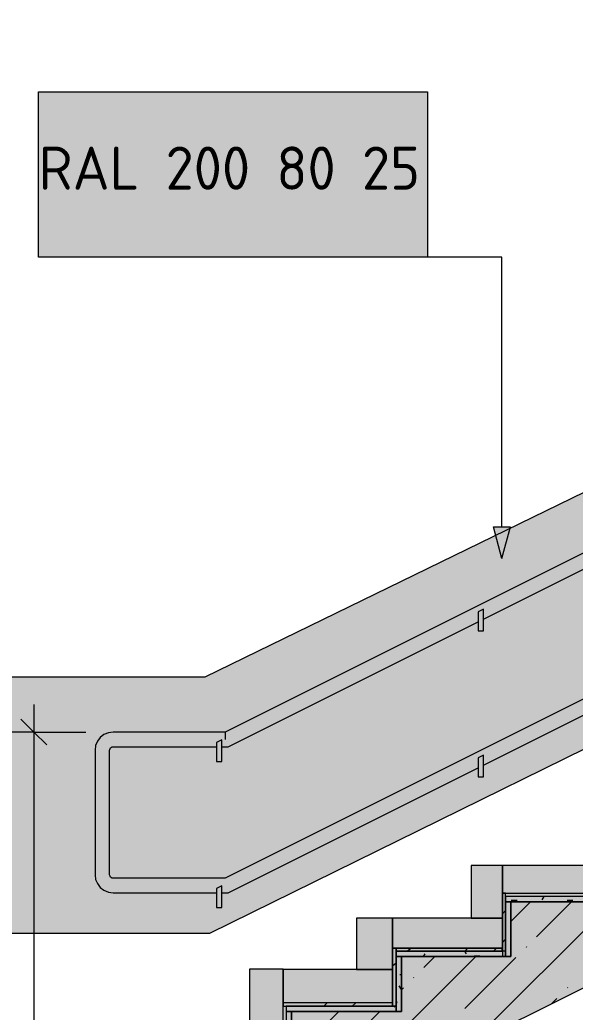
# Model space of a CAD drawing. Header units: millimetres. Extents: x 0 to 1189, y 0 to 841.
# Drawn here: x 862.72 to 888.78, y 42.72 to 89.32 of the extents above; entities that cross this region are included whole.
import ezdxf

# ---------------------------------------------------------------- set-up
doc = ezdxf.new("R2010")
doc.units = ezdxf.units.MM

msp = doc.modelspace()

# ---------------------------------------------------------------- hatches: boundary and pattern name
at = {"true_color": 0x71cebe}
h = msp.add_hatch(color=123, dxfattribs=at)
h.paths.add_polyline_path([(842.195287, 46.435842), (842.195287, 58.45386), (871.405331, 58.47186), (934.637428, 89.297907), (934.673428, 89.316907), (957.003462, 89.316907), (957.003462, 77.316889), (934.328427, 77.316889), (933.202426, 76.753888), (902.273378, 61.530865), (871.641332, 46.453842)])
h.paths.add_polyline_path([(866.249323, 55.076855), (866.249323, 49.176846), (866.267323, 49.176846), (866.267323, 48.958845), (866.286323, 48.958845), (866.286323, 48.922845), (866.304324, 48.922845), (866.304324, 48.886845), (866.322324, 48.886845), (866.322324, 48.850845), (866.340324, 48.850845), (866.340324, 48.813845), (866.358324, 48.813845), (866.358324, 48.759845), (866.376324, 48.759845), (866.413324, 48.722845), (866.413324, 48.686845), (866.431324, 48.686845), (866.449324, 48.668845), (866.449324, 48.632845), (866.467324, 48.632845), (866.485324, 48.614845), (866.485324, 48.577845), (866.522324, 48.577845), (866.767324, 48.426845), (867.048325, 48.359845), (871.950332, 48.341845), (871.950332, 47.633843), (872.204333, 47.633843), (872.204333, 48.323845), (872.494333, 48.341845), (884.186351, 54.187853), (884.222351, 54.187853), (884.222351, 53.769853), (884.476351, 53.769853), (884.476351, 54.332854), (896.45837, 60.323863), (896.49437, 60.323863), (896.49437, 59.906862), (896.76737, 59.906862), (896.76737, 60.468863), (909.51139, 66.840873), (909.54739, 66.840873), (909.54739, 66.423872), (909.80139, 66.423872), (909.80139, 66.986873), (921.420408, 72.795882), (921.438408, 72.795882), (921.438408, 72.378881), (921.693408, 72.378881), (921.693408, 72.940882), (921.747408, 72.958882), (933.329426, 78.750891), (933.366426, 78.750891), (933.366426, 78.16989), (933.620426, 78.16989), (933.620426, 78.895891), (934.237427, 79.204892), (937.432432, 79.222892), (937.941433, 79.419892), (938.267433, 79.857893), (938.286433, 86.120902), (938.267433, 86.120902), (938.267433, 86.175902), (938.249433, 86.175902), (938.249433, 86.211902), (938.231433, 86.211902), (938.231433, 86.247902), (938.213433, 86.247902), (938.213433, 86.284903), (938.195433, 86.284903), (938.195433, 86.320903), (938.177433, 86.320903), (938.177433, 86.356903), (938.122433, 86.411903), (938.104433, 86.411903), (938.104433, 86.447903), (937.650433, 86.738903), (937.469432, 86.756903), (934.074427, 86.756903), (872.349333, 55.893856), (866.994325, 55.875856), (866.616324, 55.753856), (866.345324, 55.462855)])
at = {"true_color": 0xeeefee}
h = msp.add_hatch(color=7, dxfattribs=at)
h.paths.add_polyline_path([(866.249323, 49.176846), (866.249323, 55.040855), (866.249323, 55.127855), (866.358324, 55.486855), (866.619324, 55.756856), (866.975325, 55.875856), (872.349333, 55.893856), (934.074427, 86.756903), (937.541432, 86.756903), (937.650433, 86.738903), (938.104433, 86.447903), (938.104433, 86.411903), (938.122433, 86.411903), (938.177433, 86.356903), (938.177433, 86.320903), (938.195433, 86.320903), (938.195433, 86.284903), (938.213433, 86.284903), (938.213433, 86.247902), (938.231433, 86.247902), (938.231433, 86.211902), (938.249433, 86.211902), (938.249433, 86.175902), (938.267433, 86.175902), (938.267433, 86.120902), (938.286433, 86.120902), (938.267433, 79.857893), (937.957433, 79.428892), (937.469432, 79.222892), (934.237427, 79.204892), (933.620426, 78.895891), (933.620426, 79.204892), (933.366426, 79.204892), (933.366426, 78.750891), (933.329426, 78.750891), (921.747408, 72.958882), (921.693408, 72.940882), (921.693408, 73.394883), (921.656408, 73.394883), (921.438408, 73.285883), (921.420408, 72.795882), (909.80139, 66.986873), (909.80139, 67.458874), (909.76539, 67.458874), (909.54739, 67.349874), (909.54739, 66.840873), (909.51139, 66.840873), (896.76737, 60.468863), (896.76737, 60.940864), (896.74837, 60.940864), (896.49437, 60.813864), (896.49437, 60.323863), (896.45837, 60.323863), (884.476351, 54.332854), (884.476351, 54.786854), (884.440351, 54.786854), (884.222351, 54.677854), (884.222351, 54.187853), (884.186351, 54.187853), (872.494333, 48.341845), (872.204333, 48.323845), (872.204333, 48.650845), (872.168332, 48.650845), (871.950332, 48.541845), (871.950332, 48.323845), (867.103325, 48.341845), (866.794324, 48.415845), (866.522324, 48.577845), (866.485324, 48.577845), (866.485324, 48.614845), (866.467324, 48.632845), (866.449324, 48.632845), (866.449324, 48.668845), (866.431324, 48.686845), (866.413324, 48.686845), (866.413324, 48.722845), (866.376324, 48.759845), (866.358324, 48.759845), (866.358324, 48.813845), (866.340324, 48.813845), (866.340324, 48.850845), (866.322324, 48.850845), (866.322324, 48.886845), (866.304324, 48.886845), (866.304324, 48.922845), (866.286323, 48.922845), (866.286323, 48.958845), (866.267323, 48.958845), (866.267323, 49.176846)])
h.paths.add_polyline_path([(866.939324, 49.176846), (866.939324, 49.140846), (866.957325, 49.140846), (866.957325, 49.104846), (866.975325, 49.104846), (866.975325, 49.067846), (866.994325, 49.067846), (867.012325, 49.049846), (867.048325, 49.031846), (872.349333, 49.013846), (872.349333, 49.031846), (934.074427, 79.893893), (937.469432, 79.912893), (937.523432, 79.930893), (937.559432, 79.966893), (937.578432, 80.002893), (937.596432, 85.975902), (937.578432, 85.975902), (937.578432, 86.011902), (937.523432, 86.066902), (934.237427, 86.066902), (933.620426, 85.757902), (933.620426, 86.066902), (933.366426, 86.066902), (933.366426, 85.612901), (933.329426, 85.612901), (921.747408, 79.821893), (921.693408, 79.803893), (921.693408, 80.257893), (921.656408, 80.257893), (921.438408, 80.148893), (921.420408, 79.657892), (909.80139, 73.848884), (909.80139, 74.320884), (909.76539, 74.320884), (909.54739, 74.211884), (909.54739, 73.703883), (909.51139, 73.703883), (896.76737, 67.331874), (896.76737, 67.803874), (896.74837, 67.803874), (896.49437, 67.676874), (896.49437, 67.185873), (896.45837, 67.185873), (884.476351, 61.194864), (884.476351, 61.648865), (884.440351, 61.648865), (884.222351, 61.539865), (884.222351, 61.049864), (884.186351, 61.049864), (872.494333, 55.204855), (872.204333, 55.185855), (872.204333, 55.512856), (872.168332, 55.512856), (871.950332, 55.403855), (871.950332, 55.185855), (867.012325, 55.185855), (866.975325, 55.149855), (866.939324, 55.076855), (866.921324, 49.194846)])
at = {"true_color": 0xffffff}
h = msp.add_hatch(color=7, dxfattribs=at)
h.dxf.hatch_style = 2
h.paths.add_polyline_path([(863.596319, 85.930902), (881.847347, 85.930902), (881.847347, 78.16689), (863.596319, 78.16689)])
h = msp.add_hatch(color=7)
h.paths.add_polyline_path([(864.808804, 84.535387), (864.808804, 85.342366), (864.779314, 85.499049), (864.690293, 85.630101), (864.561653, 85.716504), (864.405315, 85.745856), (864.248839, 85.716504), (864.11758, 85.630101), (864.030144, 85.499049), (864.001825, 85.342366), (864.001825, 84.535387), (864.030144, 84.379049), (864.11758, 84.250409), (864.248839, 84.161388), (864.405315, 84.131898), (864.561653, 84.161388), (864.690293, 84.250409), (864.779314, 84.379049)])
h.paths.add_polyline_path([(865.009447, 84.535387), (864.998293, 84.414731), (864.964867, 84.302706), (864.90922, 84.199671), (864.831404, 84.105991), (864.739635, 84.028691), (864.637583, 83.974181), (864.525919, 83.941892), (864.405315, 83.931255), (864.283582, 83.941892), (864.171875, 83.974181), (864.069676, 84.028691), (863.976469, 84.105991), (863.898739, 84.199671), (863.843282, 84.302706), (863.810045, 84.414731), (863.798978, 84.535387), (863.798978, 85.342366), (863.810045, 85.464099), (863.843282, 85.575806), (863.898739, 85.678005), (863.976469, 85.771212), (864.069676, 85.849028), (864.171875, 85.904675), (864.283582, 85.938101), (864.405315, 85.949254), (864.525971, 85.938144), (864.637997, 85.905019), (864.741031, 85.850191), (864.834711, 85.773968), (864.910616, 85.68033), (864.965281, 85.577184), (864.998345, 85.46453), (865.009447, 85.342366)])
h = msp.add_hatch(color=7)
h.dxf.hatch_style = 2
h.paths.add_polyline_path([(866.828603, 85.040301), (866.828603, 85.84728), (866.85389, 85.923692), (866.930027, 85.949254), (867.635582, 85.949254), (867.711719, 85.923692), (867.737006, 85.84728), (867.711719, 85.77135), (867.635582, 85.745856), (867.03145, 85.745856), (867.03145, 85.141724), (867.333516, 85.141724), (867.433949, 85.132689), (867.527199, 85.105413), (867.612491, 85.059636), (867.68905, 84.995101), (867.754016, 84.915786), (867.80074, 84.829805), (867.828964, 84.7369), (867.838429, 84.636811), (867.838429, 84.436169), (867.828964, 84.33453), (867.80074, 84.241107), (867.754016, 84.155643), (867.68905, 84.077879), (867.611329, 84.013343), (867.526166, 83.967567), (867.433562, 83.94029), (867.333516, 83.931255), (866.930027, 83.931255), (866.85389, 83.955164), (866.828603, 84.029923), (866.85389, 84.106335), (866.930027, 84.131898), (867.333516, 84.131898), (867.450443, 84.154704), (867.547939, 84.221746), (867.614085, 84.318622), (867.635582, 84.436169), (867.635582, 84.636811), (867.614085, 84.753737), (867.547939, 84.851234), (867.450443, 84.917379), (867.333516, 84.938877), (866.930027, 84.938877), (866.85389, 84.964164)])
at = {"true_color": 0x71cebe}
h = msp.add_hatch(color=123, dxfattribs=at)
h.dxf.hatch_style = 2
h.paths.add_polyline_path([(934.237427, 86.066902), (937.523432, 86.066902), (937.578432, 86.011902), (937.578432, 85.975902), (937.596432, 85.975902), (937.578432, 80.002893), (937.559432, 79.966893), (937.523432, 79.930893), (937.469432, 79.912893), (934.074427, 79.893893), (872.349333, 49.031846), (872.349333, 49.013846), (867.048325, 49.031846), (867.012325, 49.049846), (866.994325, 49.067846), (866.975325, 49.067846), (866.975325, 49.104846), (866.957325, 49.104846), (866.957325, 49.140846), (866.939324, 49.140846), (866.939324, 55.022855), (866.921324, 55.040855), (866.975325, 55.149855), (867.012325, 55.185855), (871.950332, 55.185855), (871.950332, 54.496854), (872.204333, 54.496854), (872.204333, 55.185855), (872.494333, 55.204855), (884.186351, 61.049864), (884.222351, 61.049864), (884.222351, 60.632863), (884.476351, 60.632863), (884.476351, 61.194864), (896.45837, 67.185873), (896.49437, 67.185873), (896.49437, 66.768873), (896.76737, 66.768873), (896.76737, 67.331874), (909.51139, 73.703883), (909.54739, 73.703883), (909.54739, 73.285883), (909.80139, 73.285883), (909.80139, 73.848884), (921.420408, 79.657892), (921.438408, 79.657892), (921.438408, 79.222892), (921.693408, 79.222892), (921.693408, 79.803893), (921.747408, 79.821893), (933.329426, 85.612901), (933.366426, 85.612901), (933.366426, 85.031901), (933.620426, 85.031901), (933.620426, 85.757902), (934.201427, 86.048902)])
h = msp.add_hatch(color=7)
h.dxf.hatch_style = 2
h.paths.add_polyline_path([(866.322429, 84.433412), (865.51545, 84.433412), (865.439313, 84.458975), (865.414026, 84.535387), (865.439313, 84.611524), (865.51545, 84.636811), (866.322429, 84.636811), (866.398565, 84.611524), (866.423852, 84.535387), (866.398565, 84.458975)])
h = msp.add_hatch(color=7)
h.paths.add_polyline_path([(864.001825, 80.068438), (864.124333, 80.142163), (864.236092, 80.167105), (864.297277, 80.185433), (864.351847, 80.237661), (864.39243, 80.304082), (864.405315, 80.370504), (864.390501, 80.448639), (864.346335, 80.514371), (864.280602, 80.557159), (864.202468, 80.570595), (864.123919, 80.556125), (864.0586, 80.514371), (864.016363, 80.448639), (864.001825, 80.370504)])
h.paths.add_polyline_path([(864.504534, 80.127418), (864.629522, 80.051419), (864.727224, 79.941107), (864.788065, 79.808402), (864.808804, 79.664948), (864.808804, 79.258151), (864.799339, 79.157718), (864.771115, 79.064468), (864.724391, 78.979176), (864.659425, 78.902617), (864.582866, 78.838082), (864.497574, 78.792306), (864.404324, 78.765029), (864.303891, 78.755994), (864.202252, 78.765029), (864.10883, 78.792306), (864.023366, 78.838082), (863.945601, 78.902617), (863.881066, 78.980339), (863.835289, 79.065502), (863.808013, 79.158106), (863.798978, 79.258151), (863.798978, 80.370504), (863.828468, 80.52698), (863.917489, 80.658238), (864.047163, 80.744641), (864.202468, 80.773993), (864.358944, 80.744297), (864.490202, 80.655482), (864.576605, 80.526635), (864.605957, 80.370504), (864.580463, 80.233044)])
h.paths.add_polyline_path([(864.605957, 79.260907), (864.605957, 79.664948), (864.58446, 79.780428), (864.518314, 79.879371), (864.420818, 79.945034), (864.303891, 79.966463), (864.186965, 79.945034), (864.089468, 79.879371), (864.023323, 79.780428), (864.001825, 79.664948), (864.001825, 79.260907), (864.023323, 79.143361), (864.089468, 79.046485), (864.186965, 78.979443), (864.303891, 78.956637), (864.420818, 78.979443), (864.518314, 79.046485), (864.58446, 79.144394)])
h = msp.add_hatch(color=7)
h.dxf.hatch_style = 2
h.paths.add_polyline_path([(866.610325, 79.159484), (866.597165, 79.243544), (866.556306, 79.306107), (866.505525, 79.342625), (866.437795, 79.360126), (866.308259, 79.360126), (866.237704, 79.390994), (866.206284, 79.46155), (866.214552, 79.50234), (866.237704, 79.534861), (866.277529, 79.557737), (866.336371, 79.565729), (866.367239, 79.565729), (866.401414, 79.562973), (866.490642, 79.577856), (866.556306, 79.622505), (866.597165, 79.685412), (866.610325, 79.763616), (866.59682, 79.84175), (866.55355, 79.907483), (866.487817, 79.950478), (866.409683, 79.963707), (866.308259, 79.963707), (866.214484, 79.951167), (866.102105, 79.912995), (866.009638, 79.87503), (865.980837, 79.862283), (865.952794, 79.871241), (865.926818, 79.899215), (865.90477, 79.96977), (865.915277, 80.008838), (865.946662, 80.045838), (865.998717, 80.080771), (866.071237, 80.113637), (866.198016, 80.154014), (866.308259, 80.167105), (866.409683, 80.167105), (866.566366, 80.137753), (866.697417, 80.05135), (866.78382, 79.920299), (866.813172, 79.763616), (866.804654, 79.665258), (866.778928, 79.58199), (866.735735, 79.514019), (866.674817, 79.46155), (866.735735, 79.409081), (866.778928, 79.341109), (866.804654, 79.257841), (866.813172, 79.159484), (866.78382, 79.002801), (866.697417, 78.871749), (866.566366, 78.784313), (866.409683, 78.755994), (866.308259, 78.755994), (866.195536, 78.768741), (866.067929, 78.806706), (865.996159, 78.839615), (865.945215, 78.87485), (865.914838, 78.912669), (865.90477, 78.953329), (865.926818, 79.023885), (865.953139, 79.050825), (865.983593, 79.060816), (866.015702, 79.048069), (866.104861, 79.010104), (866.214828, 78.969521), (866.308259, 78.956637), (866.409683, 78.956637), (866.487817, 78.971244), (866.55355, 79.015617), (866.595787, 79.081349)])
h = msp.add_hatch(color=7)
h.paths.add_polyline_path([(867.21724, 79.258151), (867.21724, 79.662192), (867.226275, 79.763831), (867.253551, 79.857253), (867.299328, 79.942718), (867.363863, 80.020482), (867.441628, 80.085017), (867.527092, 80.130794), (867.620514, 80.158071), (867.722153, 80.167105), (867.917214, 80.131139), (868.080443, 80.023238), (868.144978, 79.945431), (868.190755, 79.859665), (868.218032, 79.765424), (868.227066, 79.662192), (868.227066, 79.258151), (868.217601, 79.158106), (868.189377, 79.065502), (868.142653, 78.980339), (868.077687, 78.902617), (868.001128, 78.838082), (867.915836, 78.792306), (867.822586, 78.765029), (867.722153, 78.755994), (867.620514, 78.765029), (867.527092, 78.792306), (867.441628, 78.838082), (867.363863, 78.902617), (867.299328, 78.980339), (867.253551, 79.065502), (867.226275, 79.158106)])
h.paths.add_polyline_path([(868.024219, 79.260907), (868.024219, 79.664948), (868.002722, 79.780428), (867.936576, 79.879371), (867.83908, 79.945034), (867.722153, 79.966463), (867.605227, 79.945034), (867.50773, 79.879371), (867.441585, 79.780428), (867.420087, 79.664948), (867.420087, 79.260907), (867.441585, 79.143361), (867.50773, 79.046485), (867.605227, 78.979443), (867.722153, 78.956637), (867.83908, 78.979443), (867.936576, 79.046485), (868.002722, 79.144394)])
h = msp.add_hatch(color=7)
h.dxf.hatch_style = 2
h.paths.add_polyline_path([(868.834205, 79.360126), (868.834205, 78.854662), (868.808918, 78.779903), (868.732781, 78.755994), (868.656645, 78.779903), (868.631358, 78.854662), (868.631358, 80.068438), (868.656645, 80.142163), (868.732781, 80.167105), (868.808918, 80.142163), (868.834205, 80.068438), (868.834205, 79.562973), (869.438337, 79.562973), (869.438337, 80.068438), (869.463624, 80.142163), (869.539761, 80.167105), (869.615897, 80.142163), (869.641184, 80.068438), (869.641184, 78.854662), (869.615897, 78.779903), (869.539761, 78.755994), (869.463624, 78.779903), (869.438337, 78.854662), (869.438337, 79.360126)])
h = msp.add_hatch(color=7)
h.paths.add_polyline_path([(870.550389, 79.966463), (870.433462, 79.945034), (870.335966, 79.879371), (870.26982, 79.781461), (870.248323, 79.664948), (870.248323, 79.562973), (870.852455, 79.562973), (870.852455, 79.664948), (870.830957, 79.781461), (870.764811, 79.879371), (870.667315, 79.945034)])
h.paths.add_polyline_path([(870.248323, 79.360126), (870.248323, 79.159484), (870.263206, 79.082383), (870.307854, 79.015617), (870.372829, 78.971244), (870.448965, 78.956637), (870.953878, 78.956637), (871.030015, 78.931074), (871.055302, 78.854662), (871.030015, 78.779903), (870.953878, 78.755994), (870.448965, 78.755994), (870.292627, 78.784313), (870.163987, 78.871749), (870.074966, 79.001767), (870.045476, 79.159484), (870.045476, 79.662192), (870.05451, 79.763831), (870.081787, 79.857253), (870.127564, 79.942718), (870.192099, 80.020482), (870.269863, 80.085017), (870.355327, 80.130794), (870.44875, 80.158071), (870.550389, 80.167105), (870.74545, 80.131139), (870.908679, 80.023238), (870.973214, 79.945474), (871.018991, 79.860009), (871.046267, 79.766587), (871.055302, 79.664948), (871.055302, 79.360126)])
h = msp.add_hatch(color=7)
h.dxf.hatch_style = 2
h.paths.add_polyline_path([(872.151737, 78.854662), (872.151737, 80.068438), (872.177024, 80.142163), (872.25316, 80.167105), (872.758073, 80.167105), (872.912345, 80.137753), (873.043052, 80.05135), (873.132073, 79.920299), (873.161563, 79.763616), (873.161563, 78.854662), (873.136276, 78.779903), (873.060139, 78.755994), (872.984003, 78.779903), (872.958716, 78.854662), (872.958716, 79.763616), (872.944177, 79.84175), (872.901941, 79.907483), (872.836622, 79.950478), (872.758073, 79.963707), (872.354584, 79.963707), (872.354584, 78.854662), (872.329297, 78.779903), (872.25316, 78.755994), (872.177024, 78.779903)])
h = msp.add_hatch(color=7)
h.paths.add_polyline_path([(873.565854, 79.258151), (873.565854, 79.662192), (873.574889, 79.763831), (873.602166, 79.857253), (873.647942, 79.942718), (873.712478, 80.020482), (873.790242, 80.085017), (873.875706, 80.130794), (873.969129, 80.158071), (874.070768, 80.167105), (874.265829, 80.131139), (874.429058, 80.023238), (874.493593, 79.945431), (874.539369, 79.859665), (874.566646, 79.765424), (874.575681, 79.662192), (874.575681, 79.258151), (874.566215, 79.158106), (874.537991, 79.065502), (874.491267, 78.980339), (874.426301, 78.902617), (874.349743, 78.838082), (874.264451, 78.792306), (874.171201, 78.765029), (874.070768, 78.755994), (873.969129, 78.765029), (873.875706, 78.792306), (873.790242, 78.838082), (873.712478, 78.902617), (873.647942, 78.980339), (873.602166, 79.065502), (873.574889, 79.158106)])
h.paths.add_polyline_path([(874.372834, 79.260907), (874.372834, 79.664948), (874.351336, 79.780428), (874.28519, 79.879371), (874.187694, 79.945034), (874.070768, 79.966463), (873.953841, 79.945034), (873.856345, 79.879371), (873.790199, 79.780428), (873.768702, 79.664948), (873.768702, 79.260907), (873.790199, 79.143361), (873.856345, 79.046485), (873.953841, 78.979443), (874.070768, 78.956637), (874.187694, 78.979443), (874.28519, 79.046485), (874.351336, 79.144394)])
h = msp.add_hatch(color=7)
h.paths.add_polyline_path([(874.979972, 80.068438), (875.005259, 80.142163), (875.081396, 80.167105), (875.586309, 80.167105), (875.742647, 80.137753), (875.871287, 80.05135), (875.960309, 79.920299), (875.989799, 79.763616), (875.989799, 79.159484), (875.960309, 79.002801), (875.871287, 78.871749), (875.742647, 78.784313), (875.586309, 78.755994), (875.182819, 78.755994), (875.182819, 78.247774), (875.157532, 78.174255), (875.081396, 78.149106), (875.005259, 78.174255), (874.979972, 78.247774)])
h.paths.add_polyline_path([(875.182819, 79.963707), (875.182819, 78.956637), (875.586309, 78.956637), (875.663479, 78.971244), (875.72742, 79.015617), (875.772069, 79.081349), (875.786951, 79.159484), (875.786951, 79.763616), (875.772413, 79.84175), (875.730176, 79.907483), (875.664857, 79.950478), (875.586309, 79.963707)])
h = msp.add_hatch(color=7)
h.dxf.hatch_style = 2
h.paths.add_polyline_path([(877.201069, 78.54984), (877.201069, 78.755994), (876.79758, 78.755994), (876.641241, 78.784313), (876.512601, 78.871749), (876.42358, 79.002801), (876.39409, 79.159484), (876.39409, 80.068438), (876.419377, 80.142163), (876.495514, 80.167105), (876.57165, 80.142163), (876.596937, 80.068438), (876.596937, 79.159484), (876.61182, 79.082383), (876.656468, 79.015617), (876.721443, 78.971244), (876.79758, 78.956637), (877.201069, 78.956637), (877.201069, 80.068438), (877.226356, 80.142163), (877.302493, 80.167105), (877.378629, 80.142163), (877.403916, 80.068438), (877.403916, 78.552596), (877.37484, 78.39612), (877.288712, 78.264861), (877.15959, 78.178458), (877.003183, 78.149106), (876.596937, 78.149106), (876.520801, 78.174669), (876.495514, 78.251081), (876.502473, 78.287392), (876.526382, 78.321637), (876.596937, 78.352505), (877.000427, 78.352505), (877.078975, 78.36594), (877.144294, 78.408729), (877.186531, 78.472049)])
h = msp.add_hatch(color=7)
h.dxf.hatch_style = 2
h.paths.add_polyline_path([(878.818034, 80.068438), (878.818034, 78.854662), (878.792747, 78.779903), (878.716611, 78.755994), (878.640474, 78.779903), (878.615187, 78.854662), (878.615187, 79.360126), (878.211697, 79.360126), (878.057426, 79.389272), (877.926719, 79.475881), (877.837698, 79.60521), (877.808208, 79.758104), (877.808208, 80.068438), (877.833495, 80.142163), (877.909631, 80.167105), (877.985768, 80.142163), (878.011055, 80.068438), (878.011055, 79.766372), (878.025938, 79.688237), (878.070586, 79.622505), (878.135561, 79.577856), (878.211697, 79.562973), (878.615187, 79.562973), (878.615187, 80.068438), (878.640474, 80.142163), (878.716611, 80.167105), (878.792747, 80.142163)])
h = msp.add_hatch(color=7)
h.dxf.hatch_style = 2
h.paths.add_polyline_path([(879.425173, 79.360126), (879.425173, 78.854662), (879.399886, 78.779903), (879.323749, 78.755994), (879.247613, 78.779903), (879.222326, 78.854662), (879.222326, 80.068438), (879.247613, 80.142163), (879.323749, 80.167105), (879.399886, 80.142163), (879.425173, 80.068438), (879.425173, 79.562973), (880.029305, 79.562973), (880.029305, 80.068438), (880.054592, 80.142163), (880.130728, 80.167105), (880.206865, 80.142163), (880.232152, 80.068438), (880.232152, 78.854662), (880.206865, 78.779903), (880.130728, 78.755994), (880.054592, 78.779903), (880.029305, 78.854662), (880.029305, 79.360126)])
h = msp.add_hatch(color=7)
h.paths.add_polyline_path([(880.994733, 79.362882), (880.853484, 79.40567), (880.737867, 79.495174), (880.66173, 79.618853), (880.636443, 79.763616), (880.665933, 79.920299), (880.754955, 80.05135), (880.883594, 80.137753), (881.039933, 80.167105), (881.544846, 80.167105), (881.620983, 80.142163), (881.64627, 80.068438), (881.64627, 78.854662), (881.620983, 78.779903), (881.544846, 78.755994), (881.468709, 78.779903), (881.443422, 78.854662), (881.443422, 79.360126), (881.240024, 79.360126), (880.819447, 78.795682), (880.782791, 78.765089), (880.737867, 78.755994), (880.66173, 78.779903), (880.636443, 78.854662), (880.655736, 78.916949)])
h.paths.add_polyline_path([(880.839291, 79.763616), (880.854173, 79.686308), (880.898822, 79.619749), (880.963796, 79.5751), (881.039933, 79.560217), (881.443422, 79.560217), (881.443422, 79.963707), (881.039933, 79.963707), (880.961385, 79.949444), (880.896066, 79.907483), (880.853829, 79.84175)])
at = {"true_color": 0xbabfc5}
h = msp.add_hatch(color=9, dxfattribs=at)
h.dxf.hatch_style = 2
h.paths.add_polyline_path([(875.472338, 40.172832), (875.472338, 42.750836), (880.627345, 42.750836), (880.627345, 45.32884), (885.765353, 45.32884), (885.765353, 47.906844), (890.921361, 47.906844), (890.921361, 50.465848), (896.059369, 50.465848), (896.059369, 53.043852), (901.215377, 53.043852), (901.215377, 55.621856), (906.352385, 55.621856), (906.352385, 58.19986), (911.508393, 58.19986), (911.508393, 60.759864), (916.6464, 60.759864), (916.6464, 63.337867), (921.801408, 63.337867), (921.801408, 65.915871), (926.939416, 65.915871), (926.939416, 68.474875), (932.095424, 68.474875), (932.095424, 65.31687), (932.059424, 65.31687), (877.23334, 37.903829), (877.17834, 37.884829), (870.33433, 37.866829), (870.33433, 40.172832)])
h = msp.add_hatch(color=7)
h.dxf.hatch_style = 2
h.paths.add_polyline_path([(885.341353, 64.024869), (884.941352, 65.516871), (885.741353, 65.516871)])
at = {"true_color": 0xeeefee}
h = msp.add_hatch(color=7, dxfattribs=at)
h.dxf.hatch_style = 2
h.paths.add_polyline_path([(884.440351, 61.648865), (884.476351, 61.648865), (884.476351, 60.632863), (884.222351, 60.632863), (884.222351, 61.539865), (884.404351, 61.630865)])
h = msp.add_hatch(color=7, dxfattribs=at)
h.dxf.hatch_style = 2
h.paths.add_polyline_path([(871.950332, 54.496854), (871.950332, 55.403855), (872.131332, 55.494855), (872.168332, 55.512856), (872.204333, 55.512856), (872.204333, 54.496854)])
h = msp.add_hatch(color=7, dxfattribs=at)
h.dxf.hatch_style = 2
h.paths.add_polyline_path([(884.440351, 54.786854), (884.476351, 54.786854), (884.476351, 53.769853), (884.222351, 53.769853), (884.222351, 54.677854), (884.404351, 54.768854)])
at = {"true_color": 0xf8faf0}
h = msp.add_hatch(color=7, dxfattribs=at)
h.dxf.hatch_style = 2
h.paths.add_polyline_path([(890.50336, 50.810848), (890.649361, 50.810848), (890.649361, 50.738848), (895.623368, 50.738848), (895.623368, 50.810848), (895.659368, 50.810848), (895.659368, 50.719848), (890.667361, 50.719848), (890.667361, 48.160844), (885.511353, 48.160844), (885.511353, 48.305844), (890.50336, 48.305844)])
at = {"true_color": 0xc2b6a5}
h = msp.add_hatch(color=253, dxfattribs=at)
h.dxf.hatch_style = 2
h.paths.add_polyline_path([(883.89535, 49.612846), (885.366353, 49.612846), (885.366353, 47.143843), (883.89535, 47.143843)])
h = msp.add_hatch(color=253, dxfattribs=at)
h.dxf.hatch_style = 2
h.paths.add_polyline_path([(885.366353, 49.612846), (890.50336, 49.612846), (890.50336, 48.305844), (885.366353, 48.305844)])
at = {"true_color": 0xeeefee}
h = msp.add_hatch(color=7, dxfattribs=at)
h.dxf.hatch_style = 2
h.paths.add_polyline_path([(871.950332, 47.633843), (871.950332, 48.541845), (872.131332, 48.632845), (872.168332, 48.650845), (872.204333, 48.650845), (872.204333, 47.633843)])
at = {"true_color": 0xc2b6a5}
h = msp.add_hatch(color=253, dxfattribs=at)
h.dxf.hatch_style = 2
h.paths.add_polyline_path([(885.366353, 48.305844), (885.511353, 48.305844), (885.511353, 45.58284), (885.366353, 45.58284)])
at = {"true_color": 0x90b08f}
h = msp.add_hatch(color=253, dxfattribs=at)
h.dxf.hatch_style = 2
h.paths.add_polyline_path([(885.511353, 48.160844), (890.667361, 48.160844), (890.667361, 47.906844), (885.511353, 47.906844)])
at = {"true_color": 0x9aa69f}
h = msp.add_hatch(color=253, dxfattribs=at)
h.dxf.hatch_style = 2
h.paths.add_polyline_path([(885.511353, 47.906844), (885.765353, 47.906844), (885.765353, 45.32884), (885.511353, 45.32884)])
at = {"true_color": 0xc2b6a5}
h = msp.add_hatch(color=253, dxfattribs=at)
h.dxf.hatch_style = 2
h.paths.add_polyline_path([(878.522342, 47.143843), (880.210345, 47.143843), (880.210345, 44.729839), (878.522342, 44.729839)])
h = msp.add_hatch(color=253, dxfattribs=at)
h.dxf.hatch_style = 2
h.paths.add_polyline_path([(880.210345, 47.143843), (885.366353, 47.143843), (885.366353, 45.727841), (880.210345, 45.727841)])
h = msp.add_hatch(color=253, dxfattribs=at)
h.dxf.hatch_style = 2
h.paths.add_polyline_path([(880.210345, 45.727841), (880.373345, 45.727841), (880.373345, 43.004836), (880.210345, 43.004836)])
at = {"true_color": 0xcdbbb0}
h = msp.add_hatch(color=9, dxfattribs=at)
h.dxf.hatch_style = 2
h.paths.add_polyline_path([(880.373345, 45.727841), (885.348353, 45.727841), (885.348353, 45.58284), (880.373345, 45.58284)])
at = {"true_color": 0x90b08f}
h = msp.add_hatch(color=253, dxfattribs=at)
h.dxf.hatch_style = 2
h.paths.add_polyline_path([(880.373345, 45.58284), (885.511353, 45.58284), (885.511353, 45.32884), (880.373345, 45.32884)])
at = {"true_color": 0x9aa69f}
h = msp.add_hatch(color=253, dxfattribs=at)
h.dxf.hatch_style = 2
h.paths.add_polyline_path([(880.373345, 45.32884), (880.627345, 45.32884), (880.627345, 42.750836), (880.373345, 42.750836)])
at = {"true_color": 0xc2b6a5}
h = msp.add_hatch(color=253, dxfattribs=at)
h.dxf.hatch_style = 2
h.paths.add_polyline_path([(873.493335, 44.747839), (875.072337, 44.747839), (875.072337, 42.078835), (873.493335, 42.078835)])
h = msp.add_hatch(color=253, dxfattribs=at)
h.dxf.hatch_style = 2
h.paths.add_polyline_path([(875.072337, 44.729839), (880.210345, 44.729839), (880.210345, 43.167837), (875.072337, 43.167837)])
at = {"true_color": 0xcdbbb0}
h = msp.add_hatch(color=9, dxfattribs=at)
h.dxf.hatch_style = 2
h.paths.add_polyline_path([(875.072337, 43.167837), (880.210345, 43.167837), (880.210345, 43.004836), (875.072337, 43.004836)])
at = {"true_color": 0xf8faf0}
h = msp.add_hatch(color=7, dxfattribs=at)
h.dxf.hatch_style = 2
h.paths.add_polyline_path([(875.072337, 43.004836), (875.217337, 43.004836), (875.217337, 40.444832), (875.072337, 40.444832)])
at = {"true_color": 0x90b08f}
h = msp.add_hatch(color=253, dxfattribs=at)
h.dxf.hatch_style = 2
h.paths.add_polyline_path([(875.217337, 43.004836), (880.373345, 43.004836), (880.373345, 42.750836), (875.217337, 42.750836)])
at = {"true_color": 0x9aa69f}
h = msp.add_hatch(color=253, dxfattribs=at)
h.dxf.hatch_style = 2
h.paths.add_polyline_path([(875.217337, 42.750836), (875.472338, 42.750836), (875.472338, 40.172832), (875.217337, 40.172832)])

# ---------------------------------------------------------------- linework, layer by layer
at = {"color": 7, "lineweight": 0}
for points in [[(934.709428, 89.316907), (871.405331, 58.45386)], [(934.092427, 86.756903), (872.349333, 55.875856)], [(863.596319, 85.930902), (881.847347, 85.930902)], [(863.596319, 78.16689), (863.596319, 85.930902)], [(881.847347, 85.930902), (881.847347, 78.16689)], [(934.092427, 79.893893), (872.349333, 49.013846)], [(881.847347, 78.16689), (863.596319, 78.16689)], [(885.341353, 78.16689), (881.847347, 78.16689)], [(885.341353, 65.516871), (885.341353, 78.16689)], [(871.641332, 46.435842), (934.364427, 77.316889)], [(884.476351, 61.176864), (896.49437, 67.185873)], [(877.17834, 37.866829), (932.095424, 65.31687)], [(884.941352, 65.516871), (885.741353, 65.516871)], [(885.341353, 64.024869), (884.941352, 65.516871)], [(885.341353, 64.024869), (885.741353, 65.516871)], [(884.476351, 61.648865), (884.222351, 61.521865)], [(884.222351, 61.521865), (884.222351, 60.632863)], [(884.476351, 60.632863), (884.476351, 61.648865)], [(872.494333, 55.185855), (884.222351, 61.049864)], [(884.222351, 60.632863), (884.476351, 60.632863)], [(884.476351, 54.314854), (896.49437, 60.323863)], [(871.405331, 58.45386), (842.195287, 58.45386)], [(863.381319, 57.164858), (863.381319, 39.155831)], [(863.381319, 55.875856), (862.764318, 56.474857)], [(863.381319, 55.875856), (862.092317, 55.875856)], [(863.381319, 55.875856), (863.98032, 55.276855)], [(863.381319, 55.875856), (865.814323, 55.875856)], [(866.485324, 55.621856), (866.358324, 55.440855)], [(866.667324, 55.766856), (866.485324, 55.621856)], [(866.885324, 55.839856), (866.667324, 55.766856)], [(867.103325, 55.875856), (866.885324, 55.839856)], [(872.349333, 55.875856), (867.103325, 55.875856)], [(872.204333, 55.512856), (871.950332, 55.385855)], [(872.204333, 54.496854), (872.204333, 55.512856)], [(866.267323, 55.240855), (866.249323, 55.022855)], [(866.249323, 55.022855), (866.249323, 49.176846)], [(866.358324, 55.440855), (866.267323, 55.240855)], [(866.921324, 55.022855), (866.939324, 55.058855)], [(866.921324, 49.176846), (866.921324, 55.022855)], [(866.939324, 55.058855), (866.957325, 55.095855)], [(866.957325, 55.095855), (866.975325, 55.131855)], [(866.975325, 55.131855), (867.012325, 55.167855)], [(867.012325, 55.167855), (867.048325, 55.185855)], [(867.048325, 55.185855), (867.103325, 55.185855)], [(867.103325, 55.185855), (871.950332, 55.185855)], [(871.950332, 55.385855), (871.950332, 54.496854)], [(872.204333, 55.185855), (872.494333, 55.185855)], [(884.476351, 54.786854), (884.222351, 54.659854)], [(884.222351, 54.659854), (884.222351, 53.769853)], [(884.476351, 53.769853), (884.476351, 54.786854)], [(871.950332, 54.496854), (872.204333, 54.496854)], [(872.494333, 48.323845), (884.222351, 54.187853)], [(884.222351, 53.769853), (884.476351, 53.769853)], [(885.366353, 49.612846), (883.89535, 49.612846)], [(883.89535, 49.612846), (883.89535, 47.143843)], [(890.50336, 49.612846), (885.366353, 49.612846)], [(885.366353, 49.612846), (885.366353, 48.305844)], [(885.366353, 47.143843), (885.366353, 49.612846)], [(866.249323, 49.176846), (866.267323, 48.958845)], [(866.267323, 48.958845), (866.358324, 48.759845)], [(866.939324, 49.140846), (866.921324, 49.176846)], [(866.957325, 49.104846), (866.939324, 49.140846)], [(866.975325, 49.067846), (866.957325, 49.104846)], [(867.012325, 49.031846), (866.975325, 49.067846)], [(867.048325, 49.013846), (867.012325, 49.031846)], [(867.103325, 49.013846), (867.048325, 49.013846)], [(872.349333, 49.013846), (867.103325, 49.013846)], [(866.358324, 48.759845), (866.485324, 48.577845)], [(866.485324, 48.577845), (866.667324, 48.450845)], [(872.204333, 48.650845), (871.950332, 48.523845)], [(871.950332, 48.523845), (871.950332, 47.633843)], [(872.204333, 47.633843), (872.204333, 48.650845)], [(866.667324, 48.450845), (866.885324, 48.359845)], [(866.885324, 48.359845), (867.103325, 48.323845)], [(867.103325, 48.323845), (871.950332, 48.323845)], [(872.204333, 48.323845), (872.494333, 48.323845)], [(885.366353, 48.305844), (885.366353, 45.32884)], [(885.511353, 48.305844), (885.366353, 48.305844)], [(885.366353, 48.305844), (890.50336, 48.305844)], [(885.511353, 45.32884), (885.511353, 48.305844)], [(890.667361, 48.160844), (885.511353, 48.160844)], [(885.511353, 48.160844), (885.511353, 47.906844)], [(887.308356, 48.160844), (887.218355, 47.996844)], [(871.950332, 47.633843), (872.204333, 47.633843)], [(885.511353, 47.906844), (890.667361, 47.906844)], [(885.511353, 47.906844), (885.511353, 45.32884)], [(885.765353, 47.906844), (885.511353, 47.906844)], [(890.921361, 47.906844), (885.765353, 47.906844)], [(885.765353, 47.906844), (885.765353, 45.32884)], [(885.765353, 45.32884), (885.765353, 47.906844)], [(885.783353, 47.978844), (886.056354, 47.978844)], [(888.398357, 47.978844), (888.670358, 47.978844)], [(880.210345, 47.143843), (878.522342, 47.143843)], [(878.522342, 47.143843), (878.522342, 44.729839)], [(885.366353, 47.143843), (880.210345, 47.143843)], [(880.210345, 47.143843), (880.210345, 45.727841)], [(880.210345, 44.729839), (880.210345, 47.143843)], [(883.89535, 47.143843), (885.366353, 47.143843)], [(885.366353, 47.343843), (885.511353, 47.488843)], [(885.366353, 45.727841), (885.366353, 47.143843)], [(842.195287, 46.435842), (871.641332, 46.435842)], [(885.366353, 45.999841), (885.511353, 46.145841)], [(880.210345, 45.727841), (880.210345, 43.004836)], [(880.373345, 45.727841), (880.210345, 45.727841)], [(880.210345, 45.727841), (885.366353, 45.727841)], [(885.348353, 45.727841), (880.373345, 45.727841)], [(880.373345, 45.727841), (880.373345, 45.58284)], [(880.373345, 43.004836), (880.373345, 45.727841)], [(880.900346, 45.58284), (881.063346, 45.727841)], [(883.60535, 45.58284), (883.75035, 45.727841)], [(884.948352, 45.58284), (885.093352, 45.727841)], [(885.348353, 45.58284), (885.348353, 45.727841)], [(885.511353, 45.58284), (880.373345, 45.58284)], [(880.373345, 45.58284), (880.373345, 45.32884)], [(880.373345, 45.58284), (885.348353, 45.58284)], [(880.373345, 45.32884), (885.511353, 45.32884)], [(880.373345, 45.32884), (880.373345, 42.750836)], [(880.627345, 45.32884), (880.373345, 45.32884)], [(885.765353, 45.32884), (880.627345, 45.32884)], [(880.627345, 45.32884), (880.627345, 42.750836)], [(880.627345, 42.750836), (880.627345, 45.32884)], [(881.717347, 45.45584), (881.644347, 45.32884)], [(883.67735, 45.45584), (883.60535, 45.58284)], [(884.041351, 45.36484), (884.313351, 45.36484)], [(885.366353, 45.32884), (885.511353, 45.32884)], [(885.511353, 45.32884), (885.511353, 45.58284)], [(885.511353, 45.32884), (885.765353, 45.32884)], [(875.072337, 44.747839), (873.493335, 44.747839)], [(873.493335, 44.747839), (873.493335, 42.078835)], [(875.072337, 42.078835), (875.072337, 44.747839)], [(880.210345, 44.729839), (875.072337, 44.729839)], [(875.072337, 44.729839), (875.072337, 43.004836)], [(878.522342, 44.729839), (880.210345, 44.729839)], [(880.210345, 44.892839), (880.373345, 45.03784)], [(880.210345, 43.004836), (880.210345, 44.729839)], [(880.555345, 44.493839), (880.627345, 44.493839)], [(880.627345, 43.784838), (880.519345, 43.966838)], [(880.210345, 43.167837), (875.072337, 43.167837)], [(875.072337, 43.167837), (875.072337, 43.004836)], [(875.072337, 43.004836), (880.210345, 43.004836)], [(880.373345, 43.004836), (875.218337, 43.004836)], [(875.218337, 43.004836), (875.218337, 42.750836)], [(876.97834, 43.004836), (877.14234, 43.167837)], [(878.322342, 43.004836), (878.485342, 43.167837)], [(880.210345, 43.004836), (880.210345, 43.167837)], [(880.210345, 43.004836), (880.373345, 43.004836)], [(880.301345, 43.004836), (880.264345, 42.949836)], [(880.410345, 43.204837), (880.373345, 43.113837)], [(880.373345, 42.750836), (880.373345, 43.004836)], [(875.218337, 42.750836), (880.373345, 42.750836)], [(875.218337, 42.750836), (875.218337, 40.172832)], [(875.472338, 42.750836), (875.218337, 42.750836)], [(880.627345, 42.750836), (875.472338, 42.750836)], [(875.472338, 42.750836), (875.472338, 40.172832)], [(875.472338, 40.172832), (875.472338, 42.750836)], [(880.373345, 42.750836), (880.627345, 42.750836)]]:
    msp.add_lwpolyline(points, dxfattribs=at)
at = {"color": 1, "lineweight": 0, "true_color": 0xff0000}
msp.add_lwpolyline([(872.349333, 55.875856), (872.349333, 55.530856)], dxfattribs=at)
at = {"color": 8, "lineweight": 0, "true_color": 0x7f7f7f}
for points in [[(883.82335, 41.188834), (890.540361, 47.906844)], [(885.765353, 46.980842), (886.691355, 47.906844)], [(886.963355, 46.253841), (888.615358, 47.906844)], [(886.491354, 45.781841), (886.509354, 45.800841)], [(876.652339, 37.866829), (884.113351, 45.32884)], [(881.680347, 44.819839), (882.189348, 45.32884)], [(883.60535, 42.895836), (886.001354, 45.29184)], [(881.190346, 44.329838), (881.208346, 44.347838)], [(880.627345, 43.766838), (880.718346, 43.857838)], [(888.416357, 43.857838), (888.434357, 43.875838)], [(887.671356, 43.113837), (887.926357, 43.367837)], [(875.472338, 40.535833), (877.686341, 42.750836)], [(878.304342, 41.443834), (879.611344, 42.750836)]]:
    msp.add_lwpolyline(points, dxfattribs=at)

# ---------------------------------------------------------------- texts
at = {"color": 7, "insert": (863.598346, 83.368709), "char_height": 2.026853, "attachment_point": 1}
msp.add_mtext('{\\fGOSTCommon|b0|i0|c0;RAL 200 80 25}', dxfattribs=at)

doc.saveas('drawing.dxf')
